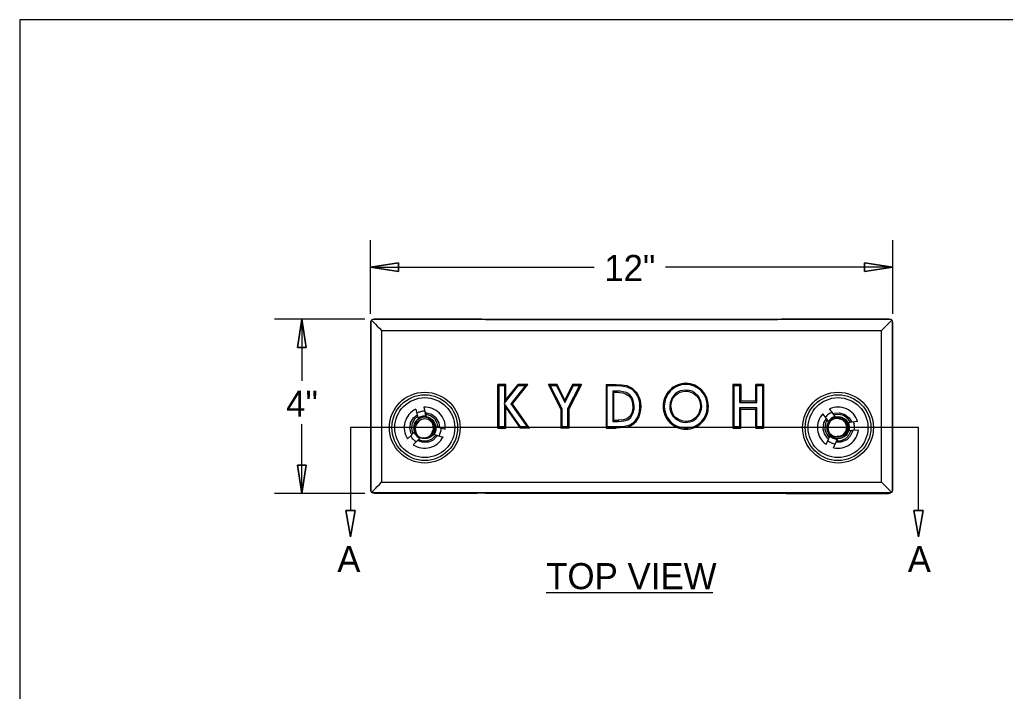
# Model space of a CAD drawing. Extents: x 4.9 to 40.7, y -0.3 to 21.4.
# Drawn here: x 4.93 to 17.5, y 12.84 to 21.4 of the extents above; entities that cross this region are included whole.
import ezdxf

# ---------------------------------------------------------------- set-up
doc = ezdxf.new("R2010")
doc.units = 0
doc.layers.add('KYTC_Logo', color=7, linetype='Continuous')
doc.layers.add('KYTC_Std_Dwg', color=7, linetype='Continuous')

msp = doc.modelspace()

# ---------------------------------------------------------------- linework, layer by layer
at = {"layer": 'KYTC_Logo'}
msp.add_lwpolyline([(4.933, -0.295), (40.683, -0.295), (40.683, 21.399), (4.933, 21.399)], close=True, dxfattribs=at)
at = {"layer": 'KYTC_Std_Dwg'}
for p, q in [((9.404, 17.652), (9.404, 18.591)), ((16.067, 17.652), (16.067, 18.591)), ((9.404, 18.244), (12.257, 18.244)), ((16.067, 18.244), (13.17, 18.244)), ((9.334, 17.583), (8.183, 17.583)), ((8.53, 17.583), (8.53, 16.795)), ((9.548, 17.439), (9.548, 15.505)), ((15.924, 15.505), (15.924, 17.439)), ((11.03, 16.195), (11.03, 16.75)), ((11.045, 16.209), (11.045, 16.735)), ((11.115, 16.512), (11.295, 16.735)), ((11.13, 16.554), (11.288, 16.75)), ((11.835, 16.435), (11.675, 16.75)), ((12.095, 16.75), (11.935, 16.435)), ((12.412, 16.75), (12.537, 16.75)), ((14.127, 16.75), (14.127, 16.536)), ((14.32, 16.536), (14.32, 16.75)), ((14.404, 16.735), (14.404, 16.209)), ((14.419, 16.75), (14.419, 16.195)), ((9.983, 16.435), (10.002, 16.363)), ((10.084, 16.462), (10.103, 16.389)), ((14.32, 16.195), (14.32, 16.437)), ((14.334, 16.209), (14.334, 16.451)), ((15.219, 16.317), (15.175, 16.377)), ((15.304, 16.378), (15.26, 16.439)), ((8.53, 15.362), (8.53, 16.244)), ((10.012, 16.276), (10.002, 16.261)), ((12.511, 16.294), (12.563, 16.294)), ((15.619, 16.278), (15.544, 16.27)), ((9.15, 16.2), (9.15, 15.143)), ((9.931, 16.109), (9.878, 16.057)), ((10.259, 16.1), (10.331, 16.08)), ((10.287, 16.201), (10.36, 16.181)), ((11.433, 16.195), (11.313, 16.195)), ((15.359, 16.089), (15.358, 16.086)), ((15.387, 16.086), (15.405, 16.092)), ((15.555, 16.166), (15.629, 16.174)), ((9.951, 15.982), (10.005, 16.034)), ((15.215, 15.986), (15.246, 16.055)), ((15.311, 15.944), (15.341, 16.012)), ((9.334, 15.362), (8.183, 15.362)), ((11.646, 14.098), (13.77, 14.098))]:
    msp.add_line(p, q, dxfattribs=at)
for points in [[(9.404, 18.244), (9.765, 18.299), (9.765, 18.188)], [(9.765, 18.188), (9.765, 18.299), (9.404, 18.244)], [(16.067, 18.244), (15.706, 18.188), (15.706, 18.299)], [(15.706, 18.299), (15.706, 18.188), (16.067, 18.244)], [(8.53, 17.583), (8.585, 17.222), (8.474, 17.222)], [(8.474, 17.222), (8.585, 17.222), (8.53, 17.583)], [(16.039, 17.578), (9.432, 17.578), (9.422, 17.572), (9.418, 17.569), (9.43, 17.557), (9.447, 17.539), (9.468, 17.518), (9.493, 17.494), (9.52, 17.467), (9.548, 17.439), (15.924, 17.439), (15.951, 17.467), (15.978, 17.494), (16.003, 17.518), (16.024, 17.539), (16.041, 17.557), (16.054, 17.569), (16.04, 17.577)], [(10.874, 17.58), (10.874, 17.58), (14.597, 17.58), (14.597, 17.58)], [(11.13, 16.554), (11.13, 16.75), (11.115, 16.735), (11.115, 16.512)], [(11.413, 16.75), (11.288, 16.75), (11.295, 16.735), (11.382, 16.735)], [(12.412, 16.75), (12.412, 16.195), (12.426, 16.209), (12.426, 16.735)], [(14.028, 16.75), (14.028, 16.195), (14.043, 16.209), (14.043, 16.735)], [(14.419, 16.75), (14.32, 16.75), (14.334, 16.735), (14.404, 16.735)], [(12.701, 16.606), (12.728, 16.572), (12.744, 16.535), (12.753, 16.466), (12.759, 16.466), (12.764, 16.466), (12.768, 16.466), (12.765, 16.511), (12.756, 16.545), (12.741, 16.579), (12.711, 16.617), (12.708, 16.613), (12.705, 16.61)], [(13.426, 16.664), (13.453, 16.663), (13.515, 16.642), (13.564, 16.604), (13.587, 16.574), (13.603, 16.541), (13.612, 16.507), (13.615, 16.472), (13.621, 16.472), (13.625, 16.472), (13.63, 16.472), (13.619, 16.541), (13.587, 16.6), (13.538, 16.646), (13.506, 16.664), (13.47, 16.675), (13.426, 16.679), (13.426, 16.675), (13.426, 16.67)], [(10.007, 16.342), (9.969, 16.31), (9.938, 16.254), (9.935, 16.245), (9.929, 16.188), (9.942, 16.133), (9.946, 16.124), (9.941, 16.119), (9.936, 16.114), (9.932, 16.11), (9.931, 16.109), (9.923, 16.125), (9.909, 16.187), (9.915, 16.25), (9.918, 16.261), (9.954, 16.323), (10.002, 16.363), (10.003, 16.359), (10.004, 16.353), (10.006, 16.346)], [(10.103, 16.389), (10.121, 16.388), (10.182, 16.37), (10.233, 16.332), (10.241, 16.324), (10.277, 16.263), (10.287, 16.201), (10.287, 16.201), (10.283, 16.202), (10.278, 16.204), (10.271, 16.206), (10.267, 16.207), (10.258, 16.256), (10.225, 16.311), (10.219, 16.318), (10.173, 16.351), (10.118, 16.368), (10.108, 16.368), (10.107, 16.376), (10.105, 16.383), (10.103, 16.388)], [(11.835, 16.435), (11.835, 16.195), (11.85, 16.209), (11.85, 16.439)], [(15.304, 16.378), (15.321, 16.383), (15.384, 16.388), (15.446, 16.373), (15.456, 16.368), (15.512, 16.323), (15.544, 16.27), (15.54, 16.27), (15.534, 16.269), (15.527, 16.268), (15.523, 16.268), (15.496, 16.31), (15.446, 16.35), (15.437, 16.354), (15.382, 16.368), (15.326, 16.363), (15.316, 16.361), (15.312, 16.367), (15.308, 16.373), (15.305, 16.377)], [(15.246, 16.055), (15.233, 16.067), (15.196, 16.119), (15.179, 16.18), (15.179, 16.191), (15.189, 16.262), (15.219, 16.317), (15.221, 16.313), (15.225, 16.308), (15.229, 16.302), (15.231, 16.299), (15.208, 16.255), (15.199, 16.192), (15.2, 16.182), (15.215, 16.128), (15.247, 16.081), (15.254, 16.074), (15.251, 16.067), (15.248, 16.06), (15.246, 16.056)], [(10.02, 16.049), (10.067, 16.033), (10.131, 16.033), (10.14, 16.036), (10.192, 16.059), (10.233, 16.098), (10.239, 16.106), (10.247, 16.104), (10.253, 16.102), (10.258, 16.1), (10.259, 16.1), (10.249, 16.086), (10.203, 16.042), (10.145, 16.016), (10.134, 16.013), (10.063, 16.013), (10.005, 16.034), (10.008, 16.037), (10.012, 16.042), (10.017, 16.047)], [(11.03, 16.195), (11.13, 16.195), (11.115, 16.209), (11.045, 16.209)], [(14.32, 16.195), (14.419, 16.195), (14.404, 16.209), (14.334, 16.209)], [(15.555, 16.166), (15.551, 16.149), (15.524, 16.091), (15.479, 16.046), (15.47, 16.04), (15.404, 16.013), (15.341, 16.012), (15.343, 16.016), (15.346, 16.021), (15.349, 16.028), (15.35, 16.031), (15.4, 16.033), (15.459, 16.057), (15.467, 16.062), (15.507, 16.103), (15.531, 16.154), (15.534, 16.164), (15.541, 16.165), (15.549, 16.165), (15.554, 16.166)], [(8.53, 15.362), (8.474, 15.723), (8.585, 15.723)], [(8.585, 15.723), (8.474, 15.723), (8.53, 15.362)], [(9.418, 15.375), (9.43, 15.388), (9.447, 15.405), (9.468, 15.426), (9.493, 15.451), (9.52, 15.477), (9.548, 15.505), (15.924, 15.505), (15.951, 15.477), (15.978, 15.451), (16.003, 15.426), (16.024, 15.405), (16.041, 15.388), (16.054, 15.375), (16.049, 15.372), (16.039, 15.367), (9.432, 15.367), (9.431, 15.367)], [(9.15, 14.807), (9.09, 15.143), (9.211, 15.143)], [(9.15, 14.807), (9.211, 15.143), (9.09, 15.143)], [(16.395, 14.807), (16.334, 15.143), (16.455, 15.143)], [(16.395, 14.807), (16.455, 15.143), (16.334, 15.143)]]:
    msp.add_lwpolyline(points, close=True, dxfattribs=at)
for points in [[(9.409, 17.554), (9.407, 17.547), (9.406, 17.54), (9.405, 17.533), (9.404, 17.526), (9.404, 17.52), (9.404, 17.513), (9.404, 15.431), (9.404, 15.425), (9.404, 15.418), (9.405, 15.411), (9.406, 15.404), (9.407, 15.397), (9.409, 15.39)], [(9.418, 17.569), (9.409, 17.556), (9.409, 17.554), (9.409, 15.39), (9.414, 15.38), (9.418, 15.375)], [(10.874, 17.58), (10.849, 17.58), (10.825, 17.581), (10.803, 17.581), (10.783, 17.581), (10.766, 17.582), (10.752, 17.583), (9.473, 17.583), (9.467, 17.583), (9.46, 17.582), (9.453, 17.581), (9.446, 17.58), (9.439, 17.579), (9.432, 17.578)], [(16.039, 17.578), (16.032, 17.579), (16.025, 17.58), (16.018, 17.581), (16.011, 17.582), (16.004, 17.583), (15.998, 17.583), (14.719, 17.583), (14.705, 17.582), (14.688, 17.581), (14.668, 17.581), (14.646, 17.581), (14.622, 17.58), (14.597, 17.58)], [(16.054, 15.375), (16.062, 15.389), (16.062, 15.39), (16.062, 17.554), (16.057, 17.564), (16.054, 17.569)], [(16.062, 15.39), (16.064, 15.397), (16.065, 15.404), (16.066, 15.411), (16.067, 15.418), (16.067, 15.425), (16.067, 15.431), (16.067, 17.513), (16.067, 17.52), (16.067, 17.526), (16.066, 17.533), (16.065, 17.54), (16.064, 17.547), (16.062, 17.554)], [(11.13, 16.75), (11.03, 16.75), (11.045, 16.735), (11.115, 16.735)], [(11.382, 16.735), (11.197, 16.505), (11.216, 16.504), (11.413, 16.75)], [(11.777, 16.735), (11.786, 16.75), (11.675, 16.75), (11.699, 16.735)], [(11.85, 16.439), (11.699, 16.735), (11.777, 16.735), (11.885, 16.522), (11.993, 16.735), (12.071, 16.735), (11.92, 16.439), (11.92, 16.209), (11.85, 16.209)], [(11.885, 16.522), (11.885, 16.555), (11.786, 16.75)], [(11.993, 16.735), (11.984, 16.75), (11.885, 16.555)], [(12.071, 16.735), (12.095, 16.75), (11.984, 16.75)], [(12.426, 16.735), (12.537, 16.735), (12.607, 16.732), (12.675, 16.72), (12.738, 16.689), (12.787, 16.639), (12.81, 16.599), (12.826, 16.555), (12.835, 16.51), (12.838, 16.464), (12.832, 16.403), (12.815, 16.344), (12.774, 16.279), (12.745, 16.253), (12.713, 16.233), (12.68, 16.221), (12.645, 16.214), (12.539, 16.209)], [(12.537, 16.735), (12.537, 16.739), (12.537, 16.744), (12.537, 16.75), (12.607, 16.747), (12.675, 16.736), (12.742, 16.705), (12.795, 16.653), (12.821, 16.611), (12.839, 16.566), (12.849, 16.516), (12.853, 16.464)], [(13.427, 16.764), (13.427, 16.758), (13.427, 16.754), (13.427, 16.749)], [(14.112, 16.735), (14.127, 16.75), (14.028, 16.75)], [(14.043, 16.735), (14.112, 16.735), (14.112, 16.521), (14.334, 16.521), (14.334, 16.735)], [(12.549, 16.665), (12.496, 16.665), (12.511, 16.65), (12.549, 16.65)], [(12.496, 16.665), (12.496, 16.279), (12.563, 16.279)], [(12.496, 16.279), (12.511, 16.294), (12.511, 16.65)], [(12.711, 16.617), (12.665, 16.646), (12.627, 16.657), (12.588, 16.663), (12.549, 16.665), (12.549, 16.661), (12.549, 16.656), (12.549, 16.65), (12.587, 16.649), (12.624, 16.643), (12.659, 16.632), (12.701, 16.606)], [(13.426, 16.679), (13.357, 16.668), (13.322, 16.652), (13.29, 16.629), (13.249, 16.577), (13.226, 16.514), (13.223, 16.471), (13.227, 16.471), (13.231, 16.471), (13.237, 16.471), (13.24, 16.507), (13.259, 16.566), (13.297, 16.615), (13.325, 16.637), (13.357, 16.653), (13.391, 16.661), (13.426, 16.664)], [(11.13, 16.195), (11.13, 16.455), (11.115, 16.502), (11.115, 16.209)], [(11.13, 16.455), (11.313, 16.195), (11.32, 16.209), (11.115, 16.502)], [(11.197, 16.505), (11.404, 16.209), (11.32, 16.209)], [(11.404, 16.209), (11.433, 16.195), (11.216, 16.504)], [(12.753, 16.466), (12.753, 16.447), (12.739, 16.384), (12.712, 16.34), (12.675, 16.311), (12.632, 16.299), (12.563, 16.294), (12.563, 16.279), (12.64, 16.285), (12.686, 16.3), (12.724, 16.331), (12.753, 16.38), (12.767, 16.436), (12.768, 16.466)], [(13.138, 16.472), (13.144, 16.472), (13.148, 16.472), (13.153, 16.473), (13.155, 16.431), (13.166, 16.383), (13.186, 16.338), (13.241, 16.267), (13.276, 16.239), (13.316, 16.217), (13.371, 16.201), (13.428, 16.195), (13.428, 16.191), (13.428, 16.186), (13.428, 16.18)], [(13.223, 16.471), (13.225, 16.437), (13.233, 16.402), (13.262, 16.346), (13.296, 16.311)], [(13.237, 16.471), (13.24, 16.437), (13.248, 16.402), (13.276, 16.352), (13.306, 16.323)], [(13.615, 16.472), (13.612, 16.44), (13.592, 16.378), (13.554, 16.33), (13.527, 16.308), (13.496, 16.292), (13.463, 16.283), (13.428, 16.28), (13.428, 16.274), (13.428, 16.27), (13.428, 16.265), (13.496, 16.277), (13.53, 16.293), (13.561, 16.316), (13.602, 16.366), (13.627, 16.434), (13.63, 16.472)], [(13.7, 16.471), (13.704, 16.471), (13.708, 16.471), (13.714, 16.471)], [(14.334, 16.521), (14.32, 16.536), (14.127, 16.536), (14.112, 16.521)], [(10.098, 16.409), (10.085, 16.409), (10.071, 16.408), (10.058, 16.406), (10.045, 16.403), (10.033, 16.399), (10.02, 16.395), (10.008, 16.389), (9.996, 16.383)], [(10.108, 16.368), (10.114, 16.346), (10.101, 16.347), (10.088, 16.346), (10.074, 16.345), (10.061, 16.342), (10.048, 16.338), (10.036, 16.333), (10.024, 16.327), (10.013, 16.319), (10.007, 16.342)], [(11.92, 16.439), (11.935, 16.435), (11.935, 16.195)], [(12.838, 16.464), (12.843, 16.464), (12.847, 16.464), (12.853, 16.464), (12.846, 16.4), (12.828, 16.337), (12.784, 16.269), (12.754, 16.241), (12.719, 16.219), (12.684, 16.206), (12.647, 16.2), (12.539, 16.195)], [(14.127, 16.195), (14.127, 16.437), (14.112, 16.451), (14.112, 16.209)], [(14.127, 16.437), (14.32, 16.437), (14.334, 16.451), (14.112, 16.451)], [(15.292, 16.395), (15.28, 16.39), (15.268, 16.384), (15.256, 16.377), (15.245, 16.37), (15.235, 16.362), (15.225, 16.353), (15.215, 16.343), (15.207, 16.334)], [(15.316, 16.361), (15.33, 16.342), (15.317, 16.338), (15.305, 16.332), (15.293, 16.326), (15.282, 16.319), (15.272, 16.31), (15.262, 16.301), (15.253, 16.291), (15.245, 16.28), (15.231, 16.299)], [(10.024, 16.082), (9.992, 16.117), (9.974, 16.162), (9.973, 16.205), (9.987, 16.246), (10.011, 16.277), (10.016, 16.283), (10.055, 16.308), (10.098, 16.316), (10.144, 16.306), (10.181, 16.281), (10.206, 16.243), (10.214, 16.198), (10.205, 16.154), (10.195, 16.14), (10.192, 16.141)], [(10.009, 16.266), (10.005, 16.262), (9.985, 16.232), (9.975, 16.195), (9.978, 16.154), (9.993, 16.116), (10.006, 16.098), (10.019, 16.088), (10.033, 16.079), (10.06, 16.068), (10.104, 16.069), (10.146, 16.084), (10.178, 16.112), (10.195, 16.14), (10.193, 16.142)], [(10.154, 16.09), (10.157, 16.092), (10.191, 16.116), (10.214, 16.151), (10.224, 16.191), (10.221, 16.234), (10.204, 16.273), (10.175, 16.305), (10.137, 16.325), (10.093, 16.332), (10.049, 16.324), (10.012, 16.303)], [(10.239, 16.106), (10.216, 16.112), (10.224, 16.123), (10.23, 16.135), (10.235, 16.147), (10.24, 16.16), (10.243, 16.173), (10.244, 16.186), (10.245, 16.2), (10.244, 16.213), (10.267, 16.207)], [(13.428, 16.28), (13.393, 16.283), (13.334, 16.303), (13.306, 16.323), (13.302, 16.318), (13.299, 16.315), (13.296, 16.311), (13.357, 16.277), (13.391, 16.268), (13.428, 16.265)], [(15.388, 16.309), (15.382, 16.311), (15.346, 16.315), (15.309, 16.307), (15.274, 16.287), (15.246, 16.256), (15.236, 16.236), (15.233, 16.22), (15.231, 16.203), (15.234, 16.175), (15.254, 16.135), (15.287, 16.105), (15.326, 16.088), (15.358, 16.086), (15.359, 16.089)], [(15.499, 16.245), (15.503, 16.198), (15.489, 16.152), (15.462, 16.117), (15.426, 16.094), (15.388, 16.085), (15.399, 16.087), (15.41, 16.091), (15.421, 16.096), (15.431, 16.102), (15.44, 16.108), (15.449, 16.116), (15.457, 16.124), (15.464, 16.134), (15.481, 16.169), (15.487, 16.208), (15.479, 16.246), (15.458, 16.281), (15.427, 16.307), (15.389, 16.321), (15.348, 16.322), (15.308, 16.31), (15.274, 16.285), (15.25, 16.25), (15.239, 16.208), (15.242, 16.166), (15.259, 16.125), (15.289, 16.093), (15.328, 16.072), (15.372, 16.065), (15.417, 16.072), (15.453, 16.092)], [(15.469, 16.147), (15.48, 16.167), (15.484, 16.211), (15.471, 16.254), (15.441, 16.29), (15.402, 16.311), (15.391, 16.312)], [(15.534, 16.164), (15.51, 16.161), (15.513, 16.174), (15.515, 16.188), (15.515, 16.201), (15.514, 16.214), (15.512, 16.228), (15.509, 16.241), (15.505, 16.253), (15.499, 16.266), (15.523, 16.268)], [(15.576, 16.168), (15.577, 16.181), (15.578, 16.194), (15.578, 16.208), (15.577, 16.221), (15.575, 16.234), (15.573, 16.247), (15.569, 16.26), (15.565, 16.272)], [(16.395, 15.143), (16.395, 16.2), (9.15, 16.2)], [(9.916, 16.095), (9.923, 16.083), (9.931, 16.073), (9.939, 16.062), (9.948, 16.053), (9.958, 16.043), (9.968, 16.035), (9.978, 16.027), (9.99, 16.02)], [(9.946, 16.124), (9.963, 16.141), (9.969, 16.129), (9.976, 16.117), (9.984, 16.107), (9.993, 16.097), (10.003, 16.087), (10.013, 16.079), (10.025, 16.072), (10.037, 16.066), (10.02, 16.049)], [(10.28, 16.095), (10.286, 16.106), (10.291, 16.118), (10.296, 16.131), (10.3, 16.143), (10.303, 16.156), (10.306, 16.169), (10.307, 16.182), (10.308, 16.196)], [(11.92, 16.209), (11.935, 16.195), (11.835, 16.195)], [(12.412, 16.195), (12.539, 16.195), (12.539, 16.2), (12.539, 16.205), (12.539, 16.209), (12.426, 16.209)], [(14.028, 16.195), (14.127, 16.195), (14.112, 16.209), (14.043, 16.209)], [(15.254, 16.074), (15.264, 16.096), (15.274, 16.087), (15.285, 16.079), (15.296, 16.071), (15.308, 16.065), (15.32, 16.06), (15.333, 16.057), (15.346, 16.054), (15.36, 16.053), (15.35, 16.031)], [(15.237, 16.036), (15.248, 16.028), (15.259, 16.02), (15.27, 16.014), (15.282, 16.008), (15.294, 16.003), (15.307, 15.999), (15.32, 15.995), (15.333, 15.993)], [(15.358, 16.086), (15.38, 16.084), (15.388, 16.085)], [(10.874, 15.364), (10.874, 15.364), (14.597, 15.364), (14.597, 15.364), (10.874, 15.364), (10.849, 15.364), (10.825, 15.364), (10.803, 15.363), (10.783, 15.363), (10.766, 15.362), (10.752, 15.362), (9.473, 15.362), (9.467, 15.362), (9.46, 15.362), (9.453, 15.363), (9.446, 15.364), (9.439, 15.365), (9.432, 15.367)], [(14.597, 15.364), (14.622, 15.364), (14.646, 15.364), (14.668, 15.363), (14.688, 15.363), (14.705, 15.362), (14.719, 15.362), (15.998, 15.362), (16.004, 15.362), (16.011, 15.362), (16.018, 15.363), (16.025, 15.364), (16.032, 15.365), (16.039, 15.367)]]:
    msp.add_lwpolyline(points, dxfattribs=at)
for centre, radius in [((10.098, 16.2), 0.451), ((10.098, 16.2), 0.419), ((15.368, 16.2), 0.451), ((15.368, 16.2), 0.419), ((10.098, 16.2), 0.382), ((15.368, 16.2), 0.382), ((10.098, 16.2), 0.14), ((15.368, 16.2), 0.14)]:
    msp.add_circle(centre, radius, dxfattribs=at)
for centre, radius, start, end in [((13.427, 16.475), 0.289, 89.9518, 180.4816), ((13.427, 16.475), 0.274, 89.9504, 180.4986), ((13.424, 16.474), 0.291, 359.4014, 89.3507), ((13.424, 16.474), 0.276, 359.3486, 89.3523), ((13.426, 16.469), 0.288, 179.2575, 270.3706), ((13.428, 16.467), 0.287, 270.0254, 0.7255), ((13.428, 16.467), 0.272, 270.0275, 0.7643), ((10.098, 16.2), 0.262, 115.9998, 212.9206), ((10.098, 16.2), 0.262, 355.9895, 92.9366), ((15.368, 16.2), 0.262, 137.3821, 234.2932), ((15.368, 16.2), 0.262, 17.3775, 114.3035), ((10.096, 16.2), 0.136, 333.3264, 228.3906), ((10.098, 16.2), 0.111, 328.3719, 142.9608), ((15.368, 16.201), 0.136, 270.6416, 165.0708), ((15.368, 16.2), 0.111, 265.0388, 79.6193), ((15.368, 16.2), 0.262, 257.3713, 354.303), ((10.098, 16.2), 0.262, 236.0002, 332.9263)]:
    msp.add_arc(centre, radius, start, end, dxfattribs=at)

# ---------------------------------------------------------------- texts
for s, height, p in [('12"', 0.3324, (12.386, 18.069)), ('4"', 0.3324, (8.33, 16.339)), ('A', 0.332, (8.982, 14.358)), ('A', 0.332, (16.257, 14.358)), ('TOP VIEW', 0.3324, (11.646, 14.141))]:
    msp.add_text(s, height=height, dxfattribs=at).set_placement(p)

doc.saveas('drawing.dxf')
